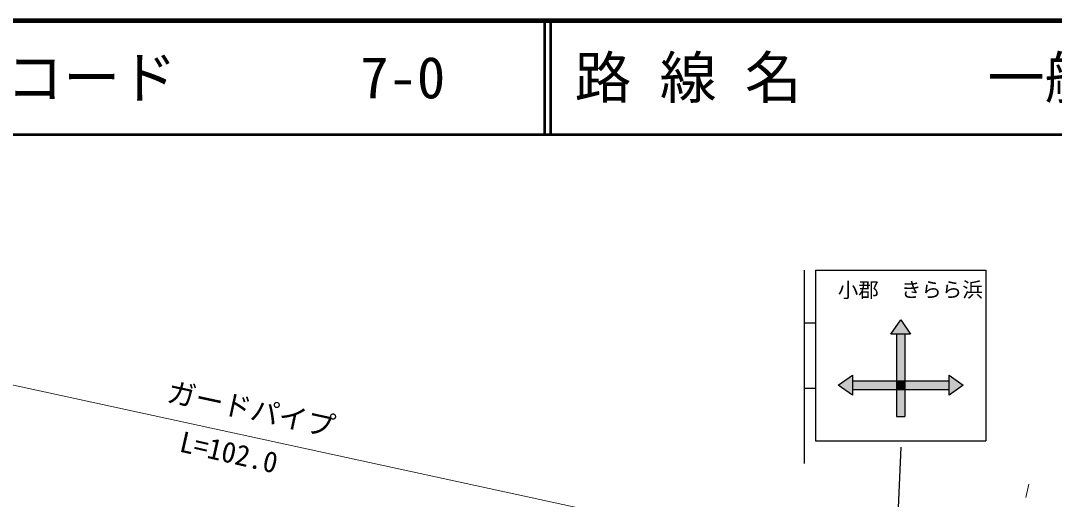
# Model space of a CAD drawing. Units: millimetres, scale not verified. Extents: x 40000 to 680000, y 20000 to 380000.
# Drawn here: x 131637 to 222602, y 337895 to 380000 of the extents above; entities that cross this region are included whole.
import ezdxf
from ezdxf.enums import TextEntityAlignment as Align

# ---------------------------------------------------------------- set-up
doc = ezdxf.new("R2010")
doc.units = ezdxf.units.MM
doc.header["$LTSCALE"] = 1000
for name, color, linetype, lineweight in [('M-BGD', 7, 'Continuous', 25), ('M-STR-HTXT', 7, 'Continuous', 13), ('M-STR-STRC', 7, 'Continuous', 25), ('M-TTL', 7, 'Continuous', 13), ('M-TTL-LINE', 7, 'Continuous', 50)]:
    doc.layers.add(name, color=color, linetype=linetype, lineweight=lineweight)
doc.layers.add('M-TTL-TXT', color=7, linetype='Continuous')
doc.styles.add('ＭＳ ゴシック', font='')
doc.styles.get('ＭＳ ゴシック').set_extended_font_data('MS Gothic')

msp = doc.modelspace()

# ---------------------------------------------------------------- hatches: boundary and pattern name
at = {"layer": 'M-STR-STRC'}
for points in [[(209084, 353682), (209959, 352432), (209459, 352432), (208709, 352432), (208209, 352432)], [(208709, 352432), (209459, 352432), (209459, 348307), (208709, 348307)], [(204834, 348807), (204834, 348307), (204834, 347557), (204834, 347057), (203584, 347932)], [(213334, 348307), (213334, 348807), (214584, 347932), (213334, 347057), (213334, 347557)], [(203584, 347932), (204120, 348307), (204834, 348307), (204834, 347557), (204834, 347057)], [(204834, 348307), (208709, 348307), (208709, 347557), (204834, 347557)], [(208709, 348307), (209459, 348307), (209459, 347557), (208709, 347557)], [(208709, 347557), (209459, 347557), (209459, 345182), (208709, 345182)], [(209459, 348307), (213334, 348307), (213334, 347557), (209459, 347557)]]:
    msp.add_hatch(color=256, dxfattribs=at).paths.add_polyline_path(points)

# ---------------------------------------------------------------- linework, layer by layer
at = {"layer": 'M-BGD', "lineweight": 13}
msp.add_line((220105, 338048), (220372, 339224), dxfattribs=at)
at = {"layer": 'M-STR-HTXT'}
msp.add_line((96149, 355469), (192211, 334666), dxfattribs=at)
at = {"layer": 'M-STR-STRC'}
for p, q in [((200584, 358047), (200584, 341047)), ((201584, 358047), (201584, 343047)), ((201584, 358047), (216584, 358047)), ((216584, 358047), (216584, 343047)), ((200584, 353422), (201584, 353422)), ((208209, 352432), (209084, 353682)), ((209084, 353682), (209959, 352432)), ((209959, 352432), (208209, 352432)), ((208709, 352432), (208709, 345182)), ((209459, 352432), (209459, 345182)), ((203584, 347932), (204834, 348807)), ((204834, 348807), (204834, 347057)), ((213334, 347057), (213334, 348807)), ((213334, 348807), (214584, 347932)), ((200584, 347672), (201584, 347672)), ((204834, 347057), (203584, 347932)), ((204834, 348307), (213334, 348307)), ((204834, 347557), (213334, 347557)), ((214584, 347932), (213334, 347057)), ((208709, 345182), (209459, 345182)), ((201584, 343047), (216584, 343047)), ((209105, 342472), (206655, 290506))]:
    msp.add_line(p, q, dxfattribs=at)
at = {"layer": 'M-TTL', "color": 2, "lineweight": 140}
msp.add_line((680000, 380000), (40000, 380000), dxfattribs=at)
at = {"layer": 'M-TTL-LINE'}
for p, q in [((177750, 380000), (177750, 370000)), ((178250, 380000), (178250, 370000)), ((40000, 370000), (680000, 370000))]:
    msp.add_line(p, q, dxfattribs=at)

# ---------------------------------------------------------------- texts
at = {"layer": 'M-STR-HTXT', "style": 'ＭＳ ゴシック'}
for s, rotation, p in [('ガードパイプ', 347.814, (151615, 344400)), ('L=102.0', 347.076, (149639, 340605))]:
    msp.add_text(s, height=1833, rotation=rotation, dxfattribs=at).set_placement(p, align=Align.BOTTOM_CENTER)
at = {"layer": 'M-STR-STRC', "style": 'ＭＳ ゴシック'}
for s, p in [('小郡', (205350, 355255)), ('きらら浜', (212703, 355286))]:
    msp.add_text(s, height=1320, dxfattribs=at).set_placement(p, align=Align.BOTTOM_CENTER)
at = {"layer": 'M-TTL-TXT', "style": 'ＭＳ ゴシック'}
for s, p in [('図面コード', (120380, 375000)), ('7-0', (161521, 375000)), ('路 線 名', (180380, 375000)), ('一般県道\u3000善和阿知須線', (216734, 375000))]:
    msp.add_text(s, height=3666, dxfattribs=at).set_placement(p, align=Align.MIDDLE_LEFT)

doc.saveas('drawing.dxf')
